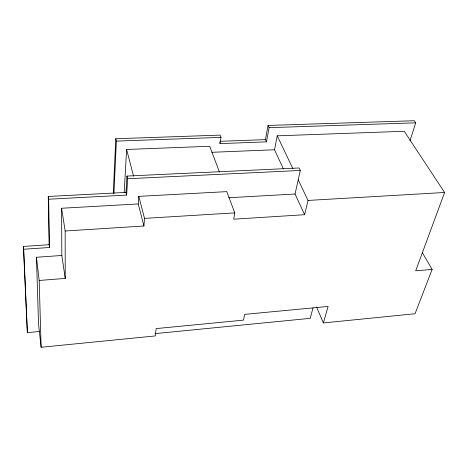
<?xml version="1.0" encoding="UTF-8"?>
<svg xmlns="http://www.w3.org/2000/svg" width="468" height="468" viewBox="0 0 468 468"><rect width="100%" height="100%" fill="white"/><g stroke="black" fill="none" stroke-linecap="round" stroke-linejoin="round"><path stroke-width="0.7" d="M113.274 193.53L115.783 138.75L220.083 135.112L220.984 137.37L220.089 143.606L266.456 141.857L269.094 127.665L268.053 125.453L414.274 120.732L415.701 122.827L409.945 140.88M113.94 193.343L116.368 141.108L115.783 138.75M124.19 192.529L126.617 149.468L209.734 146.268L219.439 172.078M125.997 192.406L48.251 196.466L48.643 199.228L126.652 195.08L125.997 192.406L126.945 176.073L299.105 167.977L300.316 170.463L295.051 194.033L304.633 214.707L233.725 219.176L234.778 212.876L226.793 191.634L138.797 196.361L138.259 203.949L143.916 226.003L65.169 230.999L61.595 208.254L138.259 203.949M126.652 195.08L127.612 178.735L126.945 176.073M143.916 226.003L144.513 218.375L138.797 196.361M266.456 141.857L265.438 139.628L268.053 125.453M283.438 168.989L274.523 149.766L277.243 135.831L404.253 131.28L444.6 192.483L415.707 270.814L432.139 269.416L422.183 252.381M304.633 214.707L308.02 200.433L298.215 179.852M313.034 307.903L310.202 318.339L154.949 333.625M432.139 269.416L415.046 313.735L323.376 322.943L328.115 306.441L244.647 314.367L243.512 320.13L156.113 328.594L155.376 335.93L41.125 347.268L38.54 324.002L36.457 257.277L61.817 255.475L65.227 278.425L39.189 280.467L41.125 347.268M23.4 246.431L23.692 249.251L49.485 247.49L49.105 244.7L23.4 246.431L27.366 332.625L39.739 331.461M144.513 218.375L234.778 212.876M308.02 200.433L444.6 192.483M228.729 197.736L295.051 194.033M127.612 178.735L300.316 170.463M211.828 152.305L274.523 149.766M219.925 141.313L265.438 139.628M116.368 141.108L220.984 137.37M269.094 127.665L415.701 122.827M277.243 135.831L292.945 168.79M316.538 306.985L323.376 322.943M219.644 142.471L220.089 143.606M126.617 149.468L133.55 176.143M36.457 257.277L39.189 280.467M23.692 249.251L27.366 332.625M48.643 199.228L49.485 247.49M48.251 196.466L49.105 244.7M61.595 208.254L61.817 255.475M65.169 230.999L65.227 278.425"/></g></svg>
